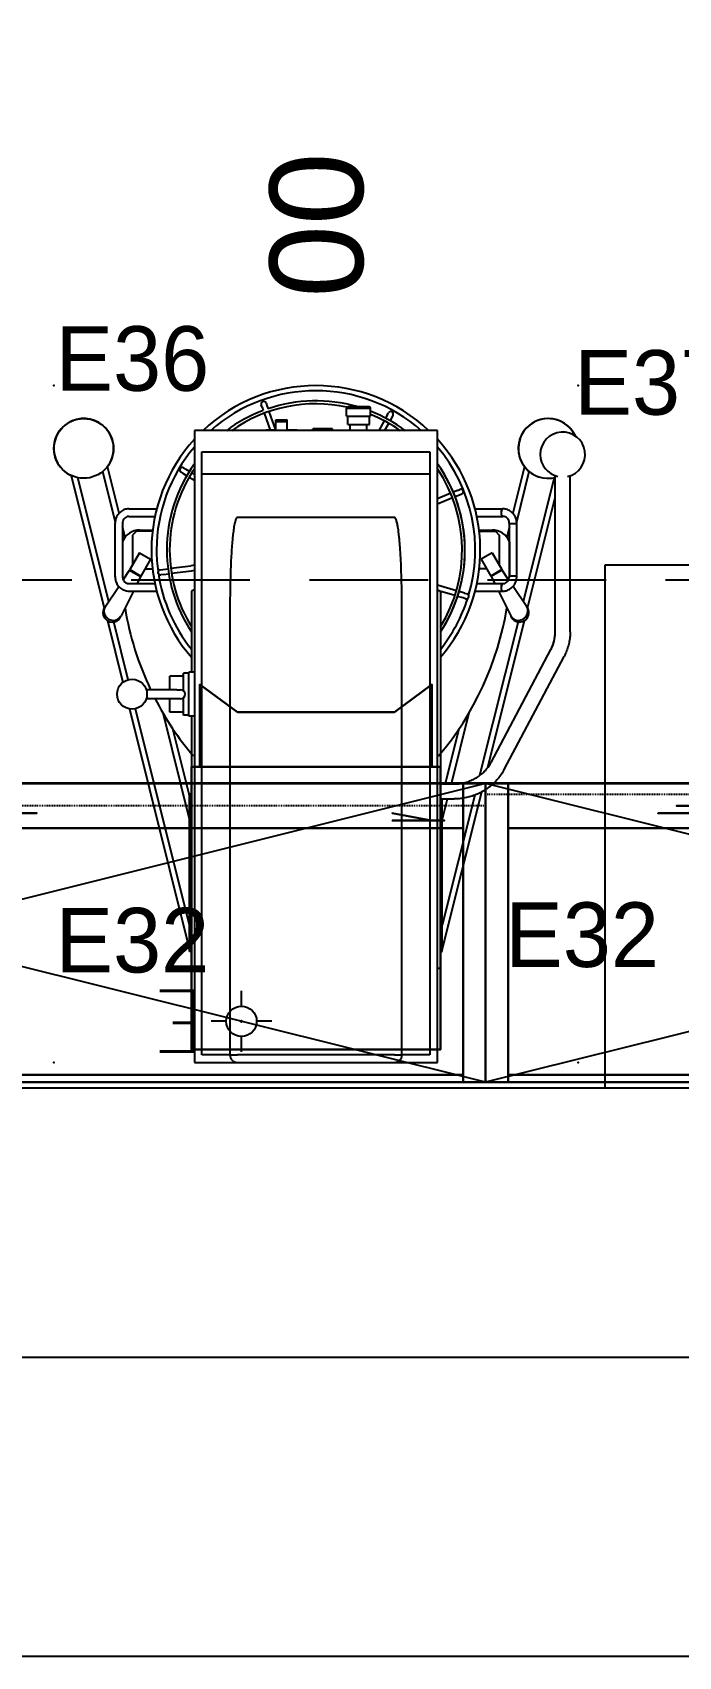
# Model space of a CAD drawing. Header units: millimetres. Extents: x 38967 to 51721, y 49836 to 53207.
# Drawn here: x 49052.8 to 49139.1, y 51690.6 to 51907.9 of the extents above; entities that cross this region are included whole.
import ezdxf
from ezdxf.enums import TextEntityAlignment as Align

# ---------------------------------------------------------------- set-up
doc = ezdxf.new("R2010")
doc.units = ezdxf.units.MM
doc.header["$LTSCALE"] = 5
doc.linetypes.add('HIDDEN2', pattern=[4.7625, 3.175, -1.5875])
doc.linetypes.add('NASCOSTA', pattern=[0.375, 0.25, -0.125])
for name, color, linetype in [('200-EquipBlack-3d', 250, 'Continuous'), ('200-EquipBorder-2d', 9, 'Continuous'), ('200-EquipID-2d', 7, 'Continuous'), ('200-EquipInternal-2d', 252, 'Continuous'), ('200-EquipRemBorder-2d', 21, 'Continuous'), ('200-EquipRemBorder-3d', 7, 'Continuous'), ('200-EquipSteel-3d', 9, 'Continuous'), ('200-EquipWhite-3d', 7, 'Continuous'), ('250-Connections-2d', 6, 'Continuous'), ('250-ele-2d', 20, 'Continuous'), ('elev3', 8, 'Continuous'), ('trace_down', 8, 'HIDDEN2')]:
    doc.layers.add(name, color=color, linetype=linetype)
doc.layers.add('200-InsPoint-3D', color=3, linetype='Continuous', plot=False)
doc.styles.add('Arial', font='arial.ttf')
doc.styles.add('ROMANS', font='micross.ttf')
doc.styles.add('SIMPLEX', font='simplex')
doc.styles.add('TAKSİM', font='GOTHIC.TTF', dxfattribs={"height": 20})

# ---------------------------------------------------------------- blocks, each defined once
blk = doc.blocks.new('CHEF_40')
at = {"layer": '200-EquipBorder-2d'}
for p, q in [((512.9, 0), (188, 0)), ((188, 0), (188, -34)), ((512.9, -34), (512.9, 0)), ((188, -34), (188, -788)), ((512.9, -788), (512.9, -34)), ((181.5, -150.5), (128.8, -361.8)), ((184, -148.5), (181.5, -148.5)), ((181.5, -148.5), (181.5, -352.5)), ((184, -352.5), (184, -148.5)), ((517, -359.2), (517, -148.5)), ((517, -148.5), (519.5, -148.5)), ((519.5, -148.5), (519.5, -359.2)), ((599.8, -472.8), (519.5, -150.5)), ((138.1, -357.5), (181.5, -183.6)), ((181.5, -183.6), (181.5, -324.1)), ((519.5, -183.6), (591.6, -473)), ((519.5, -183.6), (519.5, -324.1)), ((181.5, -324.1), (174.4, -352.5)), ((555.3, -468), (519.5, -324.1)), ((184, -352.5), (165.5, -352.5)), ((184, -372.2), (184, -352.5)), ((519.5, -359.2), (517, -359.2)), ((519.5, -357.2), (541.6, -446.1)), ((80.3, -589.1), (131.6, -383.7)), ((169.4, -372.5), (145.6, -468)), ((159.3, -446.1), (177.6, -372.5)), ((184, -372.5), (165.5, -372.5)), ((184, -372.5), (184, -372.2)), ((98.7, -392), (18.8, -542.9)), ((116.4, -401.3), (36.5, -552.3)), ((120.6, -394.7), (71.6, -590.9)), ((186.6, -409.9), (188, -409.9)), ((186.6, -409.9), (188, -409.9)), ((512.9, -409.9), (514.3, -409.9)), ((512.9, -409.9), (514.3, -409.9)), ((512.9, -463.1), (520.5, -463.1)), ((520.5, -463.1), (520.5, -492.5)), ((520.5, -464.3), (527.5, -464.3)), ((527.5, -464.3), (527.5, -487.9)), ((527.5, -468.5), (545.8, -468.5)), ((545.8, -468.5), (545.8, -486.5)), ((520.5, -492.5), (520.5, -521.9)), ((527.5, -497.1), (527.5, -520.8)), ((531.3, -486.5), (536.5, -486.5)), ((536.5, -498.5), (531.3, -498.5)), ((536.5, -486.5), (577.2, -486.5)), ((536.5, -498.5), (577.2, -498.5)), ((545.8, -498.5), (545.8, -516.5)), ((520.5, -520.8), (527.5, -520.8)), ((527.5, -516.5), (545.8, -516.5)), ((601.3, -511.9), (620.6, -589.1)), ((629.3, -590.9), (608.6, -508.2)), ((512.9, -521.9), (520.5, -521.9)), ((10.6, -575.9), (10.6, -784.9)), ((30.6, -575.9), (30.6, -784.9)), ((30.6, -575.9), (30.6, -784.9)), ((67.5, -607.6), (30.6, -755.7)), ((68.5, -609.3), (67.1, -606.9)), ((89.8, -596.9), (88.5, -594.6)), ((106.4, -630.4), (89.9, -597.2)), ((594.5, -630.4), (611, -597.2)), ((612.5, -594.6), (611.1, -596.9)), ((633.8, -606.9), (632.4, -609.3)), ((677.6, -785), (633.4, -607.6)), ((32.2, -782.1), (73.5, -616.7)), ((68.6, -609.5), (86.9, -636.7)), ((632.3, -609.5), (614.1, -636.7)), ((627.5, -616.7), (668.7, -782.1)), ((81.9, -650.4), (91.9, -650.4)), ((81.9, -650.4), (81.9, -720.4)), ((91.9, -696.4), (91.9, -650.2)), ((91.9, -650.4), (91.9, -720.4)), ((92.9, -645.7), (101.3, -658.3)), ((137.7, -630.4), (100.5, -630.4)), ((135.3, -640.4), (100.5, -640.4)), ((101.3, -658.3), (116, -649.8)), ((101.8, -659.1), (116.5, -650.5)), ((106.2, -630), (137.8, -630)), ((116, -649.8), (111.4, -640.4)), ((116.5, -650.5), (116, -649.8)), ((129.5, -673), (116.5, -650.5)), ((563.2, -630), (594.7, -630)), ((600.4, -630.4), (563.3, -630.4)), ((600.4, -630.4), (563.3, -630.4)), ((600.5, -640.4), (565.6, -640.4)), ((600.5, -640.4), (565.6, -640.4)), ((571.4, -673), (584.5, -650.5)), ((584.5, -650.5), (584.9, -649.8)), ((599.2, -659.1), (584.5, -650.5)), ((584.9, -649.8), (589.5, -640.4)), ((599.6, -658.3), (584.9, -649.8)), ((608, -645.7), (599.6, -658.3)), ((609.1, -720.4), (609.1, -650.4)), ((619.1, -720.4), (619.1, -650.4)), ((101.8, -659.1), (101.3, -658.3)), ((114.8, -681.6), (101.8, -659.1)), ((105.5, -705.4), (105.5, -665.5)), ((114.8, -681.6), (129.5, -673)), ((122.2, -660.4), (132.1, -660.4)), ((578.7, -660.4), (568.8, -660.4)), ((586.1, -681.6), (571.4, -673)), ((586.1, -681.6), (599.2, -659.1)), ((595.5, -705.4), (595.5, -665.5)), ((599.2, -659.1), (599.6, -658.3)), ((91.9, -683.5), (91.9, -683.5)), ((91.9, -716.5), (95.4, -702.4)), ((110.5, -710.4), (105.5, -705.4)), ((132.1, -710.4), (110.5, -710.4)), ((132.3, -712), (115, -712)), ((585.9, -712), (568.6, -712)), ((568.8, -710.4), (590.5, -710.4)), ((590.5, -710.4), (595.5, -705.4)), ((605.5, -702.4), (609.1, -716.5)), ((82, -723), (65.2, -790.3)), ((71.8, -797.1), (87.4, -734.6)), ((81.9, -720.4), (91.9, -720.4)), ((135.3, -730.4), (100.5, -730.4)), ((600.4, -730.4), (565.6, -730.4)), ((613.6, -734.6), (629.1, -797.1)), ((635.7, -790.3), (618.9, -723)), ((137.7, -740.4), (100.5, -740.4)), ((600.5, -740.4), (563.3, -740.4)), ((188, -788), (188, -828.3)), ((512.9, -828.3), (512.9, -788)), ((188, -828.3), (188, -830.4)), ((188, -830.4), (188, -845)), ((188, -845), (512.9, -845)), ((512.9, -830.4), (512.9, -828.3)), ((512.9, -845), (512.9, -830.4))]:
    blk.add_line(p, q, dxfattribs=at)
for points in [[(188, -631.5), (187, -631.5, -0.414218), (184, -628.5), (184, -128.6, -0.414214), (187, -125.6), (188, -125.6)], [(516.9, -463.1), (516.9, -128.6, 0.414214), (513.9, -125.6), (512.9, -125.6)], [(512.9, -631.5), (513.9, -631.5, 0.414218), (516.9, -628.5), (516.9, -521.9)]]:
    blk.add_lwpolyline(points, format="xyb", dxfattribs=at)
for centre, radius in [((596.3, -492.5), 20), ((660.9, -821.2), 39.9), ((660.9, -821.2), 39.9), ((660.9, -821.2), 39.9)]:
    blk.add_circle(centre, radius, dxfattribs=at)
for centre, radius, start, end in [((499.8, -674.4), 410, 139.8252, 170.6662), ((499.8, -674.4), 410, 139.8252, 170.6662), ((201.1, -674.4), 410, 27.277, 40.1748), ((201.1, -674.4), 410, 27.277, 40.1748), ((531.3, -492.5), 6, 90, 270), ((201.1, -674.4), 410, 9.3343, 25.4057), ((201.1, -674.4), 410, 9.3343, 25.4057), ((350.5, -685.4), 219.8, 139.2345, 222.3375), ((350.5, -685.4), 219.8, 0, 40.7646), ((350.5, -685.4), 219.8, 317.6633, 0), ((115, -687), 25, 201.9902, 270), ((585.9, -687), 25, 270, 338.0028), ((40, -821.2), 39.9, 205.015, 90), ((40, -821.2), 39.9, 270, 103.6971), ((40, -821.2), 39.9, 90, 103.6976), ((40, -821.2), 39.9, 270, 103.6971), ((20.6, -813.1), 30, 102.5603, 0), ((40, -821.2), 40, 204.7268, 37.318), ((40, -821.2), 40, 204.727, 37.3179), ((20.6, -813.1), 30, 0, 77.4397), ((660.9, -821.2), 40, 142.682, 65.318), ((660.9, -821.2), 40, 142.6821, 65.3179), ((40, -821.2), 39.9, 205.012, 270), ((40, -821.2), 39.9, 205.012, 270), ((350.5, -685.4), 219.8, 226.5563, 313.4437)]:
    blk.add_arc(centre, radius, start, end, dxfattribs=at)
for centre, major_axis, ratio, start_param, end_param in [((84.1, -575.7), (-53.6, 0), 0.965926, 5.806546, 6.283185), ((77.8, -600.8), (-10.7, -6.2), 0.939696, 3.141593, 6.283185), ((79.2, -603.1), (-10.7, -6.2), 0.939696, 3.11981, 6.304121), ((621.8, -603.1), (10.7, -6.2), 0.939696, 6.26225, 9.446561), ((623.1, -600.8), (10.7, -6.2), 0.939696, 0, 3.141593), ((100.5, -635.4), (0, -5), 0.422618, 6.273565, 7.853982), ((100.5, -635.4), (0, -5), 0.422618, 3.141488, 3.141593), ((100.5, -635.4), (0, -5), 0.422618, 3.141488, 3.141593), ((100.5, -635.4), (0, -5), 0.422618, 1.570796, 1.586228), ((600.5, -635.4), (0, -5), 0.422618, 3.141593, 3.141697), ((600.5, -635.4), (0, -5), 0.422618, 3.141593, 3.141697), ((100.5, -735.4), (0, -5), 0.422618, 6.272691, 7.853982), ((100.5, -735.4), (0, -5), 0.422618, 1.570796, 1.58614), ((100.5, -735.4), (0, 5), 0.422618, 3.141593, 3.141697), ((600.5, -735.4), (0, 5), 0.422618, 3.141488, 3.141593)]:
    blk.add_ellipse(centre, major_axis=major_axis, ratio=ratio, start_param=start_param, end_param=end_param, dxfattribs=at)
for points, knots in [([(98.7, -392), (99.9, -389.7), (101.2, -387.6), (104, -383.4), (105.6, -381.3), (108.8, -377.4), (110.5, -375.6), (114.2, -372), (116.1, -370.4), (120.1, -367.2), (122.2, -365.7), (126.6, -363), (128.8, -361.7), (133.4, -359.4), (135.8, -358.4), (140.6, -356.6), (143, -355.8), (148, -354.4), (150.6, -353.9), (155.7, -353.1), (158.3, -352.8), (162.4, -352.5), (163.9, -352.5), (165.5, -352.5)], [0, 0, 0, 0, 7.734952, 7.734952, 15.465187, 15.465187, 23.20013, 23.20013, 30.939886, 30.939886, 38.684351, 38.684351, 46.433227, 46.433227, 54.186055, 54.186055, 61.942258, 61.942258, 69.70117, 69.70117, 77.462072, 77.462072, 82.093583, 82.093583, 82.093583, 82.093583]), ([(165.5, -372.5), (163.2, -372.5), (161, -372.6), (156.7, -373.1), (154.5, -373.5), (150.2, -374.5), (148.1, -375.1), (144, -376.6), (141.9, -377.5), (138, -379.5), (136.1, -380.5), (132.5, -382.9), (130.7, -384.2), (127.4, -387), (125.9, -388.5), (122.9, -391.7), (121.5, -393.4), (119, -396.8), (117.9, -398.6), (116.7, -400.8), (116.5, -401.1), (116.4, -401.3)], [0, 0, 0, 0, 6.62335, 6.62335, 13.238795, 13.238795, 19.855741, 19.855741, 26.475659, 26.475659, 33.100017, 33.100017, 39.730218, 39.730218, 46.367535, 46.367535, 53.013, 53.013, 59.66728, 59.66728, 60.658482, 60.658482, 60.658482, 60.658482]), ([(10.6, -575.9), (10.5, -573.5), (10.7, -571), (11.2, -566), (11.6, -563.6), (12.6, -558.7), (13.3, -556.3), (14.8, -551.6), (15.8, -549.2), (17.4, -545.6), (18.1, -544.2), (18.8, -542.9)], [0.001114, 0.001114, 0.001114, 0.001114, 7.648196, 7.648196, 15.289541, 15.289541, 22.93207, 22.93207, 30.576901, 30.576901, 35.254696, 35.254696, 35.254696, 35.254696]), ([(36.5, -552.3), (35.5, -554.1), (34.6, -556), (33.1, -560), (32.5, -562), (31.5, -566.1), (31.1, -568.1), (30.7, -572), (30.6, -573.9), (30.6, -575.8), (30.6, -575.8), (30.6, -575.9)], [0, 0, 0, 0, 6.589324, 6.589324, 13.174605, 13.174605, 19.767217, 19.767217, 25.565916, 25.565916, 25.76248, 25.76248, 25.76248, 25.76248]), ([(36.5, -552), (36.5, -552.1), (36.5, -552.1), (36.5, -552.2), (36.5, -552.2), (36.5, -552.2), (36.5, -552.3)], [62.159825, 62.159825, 62.159825, 62.159825, 63.019241, 63.019241, 63.019241, 63.384117, 63.384117, 63.384117, 63.384117]), ([(100.5, -630.4), (98.5, -630.4), (96.6, -630.7), (92.9, -632), (91.1, -633), (88, -635.4), (86.6, -636.9), (84.3, -640.3), (83.4, -642.1), (82.2, -646), (81.9, -648.1), (81.9, -650.2), (81.9, -650.3), (81.9, -650.4)], [0, 0, 0, 0, 0.305557, 0.305557, 0.614427, 0.614427, 0.928586, 0.928586, 1.242746, 1.242746, 1.556905, 1.556905, 1.570796, 1.570796, 1.570796, 1.570796]), ([(100.5, -640.4), (99.6, -640.4), (98.8, -640.5), (97.1, -641.1), (96.3, -641.6), (94.9, -642.8), (94.2, -643.5), (93.1, -645.2), (92.7, -646.1), (92.1, -648.1), (91.9, -649.1), (91.9, -650.2), (91.9, -650.3), (91.9, -650.4)], [0, 0, 0, 0, 0.314159, 0.314159, 0.628319, 0.628319, 0.942478, 0.942478, 1.2475, 1.2475, 1.543707, 1.543707, 1.570796, 1.570796, 1.570796, 1.570796]), ([(100.5, -630.4), (100.6, -630.4), (100.7, -630.4), (101, -630.6), (101.1, -630.7), (101.4, -630.9), (101.5, -631.1), (101.7, -631.4), (101.9, -631.6), (102, -632.1), (102.1, -632.3), (102.3, -632.9), (102.4, -633.2), (102.5, -633.8), (102.5, -634.1), (102.6, -634.8), (102.6, -635.1), (102.6, -635.7), (102.6, -636), (102.5, -636.7), (102.5, -637), (102.4, -637.6), (102.3, -637.9), (102.1, -638.5), (102, -638.7), (101.9, -639.2), (101.7, -639.4), (101.5, -639.7), (101.4, -639.9), (101.1, -640.1), (101, -640.2), (100.7, -640.4), (100.6, -640.4), (100.5, -640.4)], [0.000521, 0.000521, 0.000521, 0.000521, 0.925602, 0.925602, 1.851203, 1.851203, 2.776805, 2.776805, 3.702406, 3.702406, 4.628008, 4.628008, 5.55361, 5.55361, 6.479211, 6.479211, 7.404813, 7.404813, 8.330415, 8.330415, 9.256016, 9.256016, 10.181618, 10.181618, 11.107219, 11.107219, 12.032821, 12.032821, 12.958423, 12.958423, 13.884024, 13.884024, 14.809626, 14.809626, 14.809626, 14.809626]), ([(619.1, -650.4), (619.1, -648.4), (618.8, -646.3), (617.6, -642.4), (616.8, -640.5), (614.5, -637.1), (613.2, -635.6), (610, -633.1), (608.2, -632.1), (604.5, -630.8), (602.5, -630.4), (600.5, -630.4), (600.5, -630.4), (600.5, -630.4)], [4.712389, 4.712389, 4.712389, 4.712389, 5.026548, 5.026548, 5.340708, 5.340708, 5.654867, 5.654867, 5.969026, 5.969026, 6.278074, 6.278074, 6.283185, 6.283185, 6.283185, 6.283185]), ([(609.1, -650.4), (609.1, -649.4), (608.9, -648.4), (608.4, -646.4), (608, -645.5), (607, -643.8), (606.4, -643.1), (605, -641.8), (604.2, -641.3), (602.6, -640.7), (601.7, -640.5), (600.7, -640.4), (600.6, -640.4), (600.5, -640.4)], [4.712389, 4.712389, 4.712389, 4.712389, 5.005967, 5.005967, 5.301691, 5.301691, 5.605126, 5.605126, 5.919285, 5.919285, 6.233445, 6.233445, 6.283185, 6.283185, 6.283185, 6.283185]), ([(81.9, -720.4), (81.9, -722.4), (82.2, -724.5), (83.3, -728.4), (84.2, -730.3), (86.4, -733.7), (87.8, -735.2), (90.9, -737.7), (92.7, -738.7), (96.4, -740), (98.4, -740.4), (100.4, -740.4), (100.4, -740.4), (100.5, -740.4)], [1.570796, 1.570796, 1.570796, 1.570796, 1.884956, 1.884956, 2.199115, 2.199115, 2.513274, 2.513274, 2.827433, 2.827433, 3.136481, 3.136481, 3.141593, 3.141593, 3.141593, 3.141593]), ([(91.9, -720.4), (91.9, -721.4), (92, -722.4), (92.5, -724.4), (92.9, -725.3), (93.9, -727), (94.6, -727.7), (96, -729), (96.7, -729.5), (98.4, -730.1), (99.2, -730.3), (100.2, -730.4), (100.3, -730.4), (100.5, -730.4)], [1.570796, 1.570796, 1.570796, 1.570796, 1.864375, 1.864375, 2.160099, 2.160099, 2.463533, 2.463533, 2.777693, 2.777693, 3.091852, 3.091852, 3.141593, 3.141593, 3.141593, 3.141593]), ([(100.5, -730.4), (100.6, -730.4), (100.7, -730.4), (101, -730.6), (101.1, -730.7), (101.4, -730.9), (101.5, -731.1), (101.7, -731.4), (101.9, -731.6), (102, -732.1), (102.1, -732.3), (102.3, -732.9), (102.4, -733.2), (102.5, -733.8), (102.5, -734.1), (102.6, -734.8), (102.6, -735.1), (102.6, -735.7), (102.6, -736), (102.5, -736.7), (102.5, -737), (102.4, -737.6), (102.3, -737.9), (102.1, -738.5), (102, -738.7), (101.9, -739.2), (101.7, -739.4), (101.5, -739.7), (101.4, -739.9), (101.1, -740.1), (101, -740.2), (100.7, -740.4), (100.6, -740.4), (100.5, -740.4)], [14.809626, 14.809626, 14.809626, 14.809626, 15.735228, 15.735228, 16.660829, 16.660829, 17.586431, 17.586431, 18.512032, 18.512032, 19.437634, 19.437634, 20.363236, 20.363236, 21.288837, 21.288837, 22.214439, 22.214439, 23.14004, 23.14004, 24.065642, 24.065642, 24.991244, 24.991244, 25.916845, 25.916845, 26.842447, 26.842447, 27.768049, 27.768049, 28.69365, 28.69365, 29.618731, 29.618731, 29.618731, 29.618731]), ([(600.5, -730.4), (601.3, -730.4), (602.2, -730.3), (603.8, -729.7), (604.6, -729.2), (606.1, -728), (606.7, -727.3), (607.8, -725.6), (608.3, -724.7), (608.9, -722.7), (609, -721.7), (609.1, -720.6), (609.1, -720.5), (609.1, -720.4)], [3.141593, 3.141593, 3.141593, 3.141593, 3.455752, 3.455752, 3.769911, 3.769911, 4.08407, 4.08407, 4.389093, 4.389093, 4.685299, 4.685299, 4.712389, 4.712389, 4.712389, 4.712389]), ([(600.5, -740.4), (602.4, -740.4), (604.4, -740.1), (608.1, -738.8), (609.8, -737.8), (613, -735.4), (614.3, -733.9), (616.6, -730.5), (617.5, -728.7), (618.7, -724.8), (619, -722.7), (619.1, -720.6), (619.1, -720.5), (619.1, -720.4)], [3.141593, 3.141593, 3.141593, 3.141593, 3.447149, 3.447149, 3.75602, 3.75602, 4.070179, 4.070179, 4.384338, 4.384338, 4.698498, 4.698498, 4.712389, 4.712389, 4.712389, 4.712389])]:
    blk.add_open_spline(points, degree=3, knots=knots, dxfattribs=at)
blk.add_open_spline([(600.5, -640.4), (600.5, -640.4), (600.5, -640.4), (600.5, -640.4)], degree=3, dxfattribs=at)
at = {"layer": '200-EquipInternal-2d'}
for p, q in [((198, -10), (235.5, -10)), ((198, -34), (198, -10)), ((235.5, -10), (235.5, -601.5)), ((245.5, -10), (235.5, -10)), ((245.5, -10), (455.5, -10)), ((465.5, -10), (455.5, -10)), ((465.5, -601.5), (465.5, -10)), ((465.5, -10), (502.9, -10)), ((502.9, -10), (502.9, -34)), ((198, -787.1), (198, -34)), ((502.9, -34), (502.9, -787.1)), ((151.8, -627.7), (148.5, -626.7)), ((151.8, -627.7), (159.1, -629.9)), ((153.7, -621.2), (161.1, -623.4)), ((164.7, -624.4), (188, -631.3)), ((162.7, -630.9), (188, -638.4)), ((516.8, -657.7), (512.9, -658.2)), ((512.9, -665), (517.7, -664.4)), ((543.4, -654.2), (516.8, -657.7)), ((544.4, -660.9), (517.7, -664.4)), ((554.5, -652.7), (547.2, -653.7)), ((555.3, -659.5), (548.2, -660.4)), ((554.5, -652.7), (557.8, -652.3)), ((558.7, -659), (555.3, -659.5)), ((245.5, -729), (455.5, -729)), ((155.5, -760.1), (158.7, -758.8)), ((158.7, -758.8), (164.3, -756.5)), ((167.8, -755), (188, -746.6)), ((170.3, -761.3), (188, -754)), ((161.3, -765.1), (158.1, -766.4)), ((161.3, -765.1), (166.8, -762.8)), ((519.9, -782.9), (512.9, -778.6)), ((502.9, -787.1), (198, -787.1)), ((198, -816.9), (198, -787.1)), ((502.9, -787.1), (502.9, -816.9)), ((516.4, -788.7), (512.9, -786.6)), ((524.5, -793.6), (519.7, -790.7)), ((528.1, -787.8), (523.2, -784.8)), ((527.4, -795.4), (524.5, -793.6)), ((528.1, -787.8), (530.9, -789.6)), ((502.9, -816.9), (198, -816.9)), ((253.2, -855), (258.6, -845)), ((259.2, -858.3), (266.4, -845)), ((282.5, -845), (282.5, -853.2)), ((304.5, -845), (304.5, -853.2)), ((328.5, -845), (328.5, -847.5)), ((354.5, -845), (354.5, -847.5)), ((375.5, -845.5), (389, -845.5)), ((389, -845), (389, -845.5)), ((404, -845.5), (389, -845.5)), ((389, -845.5), (389, -857.3)), ((404, -845), (404, -845.5)), ((404, -845.5), (404, -857.3)), ((404, -845.5), (417.5, -845.5)), ((413.3, -870.5), (404.4, -845.5)), ((419.7, -868.2), (411.6, -845.5)), ((247.5, -865.6), (249.1, -862.6)), ((249.1, -862.6), (251.3, -858.5)), ((255.1, -865.8), (253.4, -868.8)), ((255.1, -865.8), (257.3, -861.8)), ((309.5, -864.2), (277.5, -864.2)), ((277.5, -864.2), (277.5, -875.2)), ((308, -853.2), (279, -853.2)), ((279, -853.2), (279, -864.2)), ((308, -853.2), (308, -864.2)), ((309.5, -864.2), (309.5, -875.2)), ((328.5, -847.5), (354.5, -847.5)), ((389, -857.3), (389, -859.5)), ((404, -857.3), (389, -857.3)), ((404, -859.5), (389, -859.5)), ((389, -859.5), (389, -859.5)), ((404, -859.5), (389, -859.5)), ((404, -857.3), (404, -859.5)), ((404, -859.5), (404, -859.5)), ((309.5, -875.2), (277.5, -875.2)), ((307.5, -877.2), (279.5, -877.2)), ((416.1, -878.5), (414.5, -874.1)), ((417.2, -881.7), (416.1, -878.5)), ((422.5, -876.2), (420.9, -871.8)), ((422.5, -876.2), (423.6, -879.4))]:
    blk.add_line(p, q, dxfattribs=at)
blk.add_lwpolyline([(150.5, -620.2), (153.7, -621.2)], dxfattribs=at)
for centre, radius, start, end in [((245.5, -10), 10, 90, 180), ((455.5, -10), 10, 0, 90), ((350.5, -685.4), 213, 141.4044, 162.3161), ((350.5, -685.4), 213, 8.5445, 38.5947), ((350.5, -685.4), 199.3, 146.6464, 215.3906), ((350.5, -685.4), 199.3, 146.6476, 180), ((350.5, -685.4), 195.5, 148.3784, 213.7913), ((350.5, -685.4), 199.3, 0, 33.3524), ((350.5, -685.4), 195.5, 0, 31.6203), ((350.5, -685.4), 213, 163.4303, 220.2893), ((149.5, -623.5), 3.4, 73.5, 253.5), ((558.3, -655.6), 3.4, 277.5, 97.5), ((350.5, -685.4), 213, 0, 7.7548), ((350.5, -685.4), 199.3, 180, 215.3894), ((350.5, -685.4), 213, 319.7116, 0), ((350.5, -685.4), 195.5, 326.2099, 0), ((350.5, -685.4), 199.3, 324.6106, 0), ((156.8, -763.2), 3.4, 112.5, 292.5), ((156.8, -763.2), 3.4, 112.5, 201.6751), ((529.2, -792.5), 3.4, 238.5, 58.5), ((529.2, -792.5), 3.4, 238.5, 327.6751), ((350.5, -685.4), 213, 228.5237, 311.4763), ((350.5, -685.4), 199.5, 233.1234, 248.5358), ((350.5, -685.4), 195.5, 234.7158, 248.0748), ((350.5, -685.4), 195.5, 257.7519, 305.2842), ((375.5, -844.5), 1, 209.0766, 270), ((417.5, -844.5), 1, 270, 330.9234), ((350.5, -685.4), 199.5, 290.7072, 306.8766), ((250.4, -867.2), 3.4, 151.5, 331.5), ((250.4, -867.2), 3.4, 151.5, 240.6751), ((279.5, -875.2), 2, 180, 269.9999), ((350.5, -685.4), 199.5, 253.9831, 288.7542), ((307.5, -875.2), 2, 270.0001, 0), ((420.4, -880.6), 3.4, 199.5, 19.5), ((420.4, -880.6), 3.4, 199.5, 288.6751)]:
    blk.add_arc(centre, radius, start, end, dxfattribs=at)
for points, knots in [([(235.5, -601.5), (235.5, -610.6), (235.5, -620.2), (235.8, -639.7), (236.1, -649.7), (236.6, -664.7), (236.8, -669.6), (237.4, -679.5), (237.7, -684.4), (238.2, -691.7), (238.4, -694.1), (238.8, -698.9), (239, -701.3), (239.5, -706), (239.8, -708.3), (240.2, -711.8), (240.4, -712.9), (240.7, -715.2), (240.9, -716.3), (241.3, -718.2), (241.4, -719.1), (241.8, -720.9), (242, -721.8), (242.4, -723.6), (242.7, -724.5), (243.1, -725.8), (243.3, -726.2), (243.5, -726.8), (243.6, -727), (243.8, -727.4), (243.9, -727.5), (244.2, -728.1), (244.5, -728.5), (244.9, -728.9), (245, -728.9), (245.2, -729), (245.2, -729), (245.4, -729), (245.4, -729), (245.5, -729)], [157.41814, 157.41814, 157.41814, 157.41814, 184.788801, 184.788801, 212.159462, 212.159462, 225.844793, 225.844793, 239.530123, 239.530123, 246.372789, 246.372789, 253.215454, 253.215454, 260.058119, 260.058119, 263.479452, 263.479452, 266.900785, 266.900785, 269.455271, 269.455271, 272.009757, 272.009757, 274.564243, 274.564243, 275.841486, 275.841486, 276.480107, 276.480107, 277.118729, 277.118729, 278.425399, 278.425399, 278.745403, 278.745403, 278.905406, 278.905406, 279.065408, 279.065408, 279.065408, 279.065408]), ([(455.5, -729), (455.5, -729), (455.6, -729), (455.8, -729), (455.9, -728.9), (456.1, -728.8), (456.2, -728.7), (456.5, -728.4), (456.7, -728.2), (457, -727.7), (457.1, -727.5), (457.5, -726.7), (457.7, -726.2), (458, -725.1), (458.2, -724.5), (458.6, -723.3), (458.7, -722.7), (459.2, -720.8), (459.4, -719.5), (459.9, -716.9), (460.1, -715.6), (460.5, -712.9), (460.7, -711.5), (461.2, -707.4), (461.6, -704.7), (462.1, -699.4), (462.3, -696.7), (462.8, -690.6), (463.1, -686.9), (463.6, -679.4), (463.8, -675.5), (464.4, -663.9), (464.6, -655.9), (465.1, -640), (465.2, -632), (465.4, -616.4), (465.5, -608.8), (465.5, -601.5)], [0, 0, 0, 0, 0.252071, 0.252071, 0.504142, 0.504142, 1.008283, 1.008283, 1.767753, 1.767753, 2.527222, 2.527222, 4.046161, 4.046161, 5.933603, 5.933603, 7.821044, 7.821044, 11.595928, 11.595928, 15.370811, 15.370811, 19.145694, 19.145694, 26.695461, 26.695461, 34.245227, 34.245227, 45.153458, 45.153458, 56.06169, 56.06169, 77.878152, 77.878152, 99.694614, 99.694614, 121.511076, 121.511076, 121.511076, 121.511076])]:
    blk.add_open_spline(points, degree=3, knots=knots, dxfattribs=at)
at = {"layer": '200-EquipSteel-3d'}
for points in [[(195.5, -505.5, 701), (195.5, -395.5, 701), (195.5, -395.5, 993.5), (195.5, -505.5, 993.5)], [(195.5, -395.5, 701), (505.5, -395.5, 701), (505.5, -395.5, 993.5), (195.5, -395.5, 993.5)], [(505.5, -395.5, 701), (505.5, -505.5, 701), (505.5, -505.5, 993.5), (505.5, -395.5, 993.5)], [(245.5, -468.3, 701), (195.5, -505.5, 701), (195.5, -505.5, 993.5), (245.5, -468.3, 993.5)], [(455.5, -468.3, 701), (245.5, -468.3, 701), (245.5, -468.3, 993.5), (455.5, -468.3, 993.5)], [(505.5, -505.5, 701), (455.5, -468.3, 701), (455.5, -468.3, 993.5), (505.5, -505.5, 993.5)]]:
    blk.add_3dface(points, dxfattribs=at)
for points, invisible_edges in [([(195.5, -395.5, 701), (195.5, -505.5, 701), (245.5, -468.3, 701)], 8), ([(195.5, -395.5, 701), (505.5, -395.5, 701), (455.5, -468.3, 701), (245.5, -468.3, 701)], 10), ([(195.5, -395.5, 993.5), (195.5, -505.5, 993.5), (245.5, -468.3, 993.5)], 8), ([(195.5, -395.5, 993.5), (505.5, -395.5, 993.5), (455.5, -468.3, 993.5), (245.5, -468.3, 993.5)], 10), ([(505.5, -395.5, 701), (505.5, -505.5, 701), (455.5, -468.3, 701)], 8), ([(505.5, -395.5, 993.5), (505.5, -505.5, 993.5), (455.5, -468.3, 993.5)], 8)]:
    blk.add_3dface(points, dxfattribs=dict(at, invisible_edges=invisible_edges))
at = {"layer": '200-InsPoint-3D'}
for p in [(0, 0), (700.9, 0), (0, -905.2), (700.9, -905.2)]:
    blk.add_point(p, dxfattribs=at)
at = {"layer": '200-EquipWhite-3d'}
mesh = blk.add_polyface(dxfattribs=at)
corners = [(184, -395.5, 155), (517, -395.5, 155), (517, -17.5, 155), (184, -17.5, 155), (184, -395.5, 1210), (517, -395.5, 1210), (517, -17.5, 1210), (184, -17.5, 1210)]
mesh.append_faces([[corners[k] for k in face] for face in [(0, 3, 2, 1), (4, 5, 6, 7), (0, 1, 5, 4), (3, 7, 6, 2), (0, 4, 7, 3), (1, 2, 6, 5)]])
blk = doc.blocks.new('attrib')
at = {"layer": '200-EquipID-2d', "style": 'Arial'}
blk.add_attdef('POS', text='', height=2.5, dxfattribs=at).set_placement((0, 0, -1), align=Align.MIDDLE)
at = {"layer": '200-EquipID-2d', "style": 'ROMANS', "flags": 1}
for tag, p in [('ZONA', (0, -4.905, -2)), ('EQUIPMENTDATA', (0, -7.89, -2)), ('LONGDESCR', (0, -11.302, -2)), ('EQUIPMENTCONN', (0, -14.714, -2)), ('ACCESSORYDATA', (0, -18.552, -2)), ('ACCESSORYCONN', (0, -21.857, -2))]:
    blk.add_attdef(tag, text='', height=2.5, dxfattribs=at).set_placement(p, align=Align.CENTER)
blk = doc.blocks.new('ECON')
at = {"layer": '250-ele-2d'}
for p, q in [((0, 40.6), (0, 20.3)), ((-40.6, 0), (-20.3, 0)), ((20.3, 0), (40.6, 0)), ((0, -20.3), (0, -40.6))]:
    blk.add_line(p, q, dxfattribs=at)
for radius in [20.3, 1]:
    blk.add_circle((0, 0), radius, dxfattribs=at)
blk.add_point((0, 0), dxfattribs=at)
at = {"layer": '250-ele-2d', "style": 'SIMPLEX', "flags": 8}
blk.add_attdef('E', (50, -40.6), '', height=81, dxfattribs=at)
blk = doc.blocks.new('ICE')
at = {"layer": '200-EquipInternal-2d'}
for p, q in [((-15.2, 8.8), (-19.8, 22.5)), ((0, 17.5), (-9.6, 28.4)), ((0, -30), (0, 30)), ((0, 17.5), (9.6, 28.4)), ((15.2, 8.8), (19.8, 22.5)), ((-15.2, 8.8), (-29.4, 5.9)), ((-26, -15), (26, 15)), ((-26, 15), (26, -15)), ((15.2, 8.8), (29.4, 5.9)), ((-15.2, -8.8), (-29.4, -5.9)), ((-15.2, -8.8), (-19.8, -22.5)), ((0, -17.5), (-9.6, -28.4)), ((0, -17.5), (9.6, -28.4)), ((15.2, -8.8), (29.4, -5.9)), ((15.2, -8.8), (19.8, -22.5))]:
    blk.add_line(p, q, dxfattribs=at)
blk.add_ellipse((0, 0), major_axis=(-100, 0), ratio=0.45, dxfattribs=at)
blk = doc.blocks.new('connection')
for p, q in [((-1.106, 1.636), (-1.106, -1.636)), ((1.106, 1.636), (1.106, -1.636)), ((-1.106, 0), (1.106, 0))]:
    blk.add_line(p, q)
at = {"extrusion": (-1, 0, 0)}
for p, q in [((0, 1.106, 1.636), (0, 1.106, -1.636)), ((0, 1.106), (0, -1.106)), ((0, -1.106, 1.636), (0, -1.106, -1.636))]:
    blk.add_line(p, q, dxfattribs=at)
at = {"extrusion": (0, -1, 0)}
for p, q in [((-1.106, 0, 1.636), (-1.106, 0, -1.636)), ((-1.106, 0), (1.106, 0)), ((1.106, 0, 1.636), (1.106, 0, -1.636))]:
    blk.add_line(p, q, dxfattribs=at)
blk.add_circle((0, 0), 3)
at = {"extrusion": (-1, 0, 0)}
blk.add_circle((0, 0), 3, dxfattribs=at)
at = {"extrusion": (0, -1, 0)}
blk.add_circle((0, 0), 3, dxfattribs=at)
blk = doc.blocks.new('HB3P')
at = {"layer": '200-EquipBlack-3d'}
blk.add_3dface([(92.6, -692.1, 789.3), (160.1, -692.1, 789.3), (160.1, -678, 803.4), (92.6, -678, 803.4)], dxfattribs=at)
at = {"layer": '200-EquipBorder-2d'}
blk.add_lwpolyline([(0, -700), (1718, -700), (1718, 0), (0, 0)], close=True, dxfattribs=at)
at = {"layer": '200-EquipInternal-2d', "linetype": 'NASCOSTA'}
for p, q in [((264, -700), (264, -1098)), ((1214, -700), (1214, -1098)), ((1698, -700), (1698, -1098))]:
    blk.add_line(p, q, dxfattribs=at)
for centre, start, end in [((283.9, -653.2), 267.4435, 353.9694), ((1194.1, -653.2), 186.0306, 272.5565), ((1678.1, -653.2), 186.0306, 272.5565)]:
    blk.add_arc(centre, 445.2, start, end, dxfattribs=at)
at = {"layer": '200-EquipRemBorder-3d', "extrusion": (1, 0, 0)}
for elevation in [264, 749, 1234]:
    blk.add_lwpolyline([(-700, 780), (-700, 230), (-645, 230), (-645, 835), (-665, 835), (-665, 780)], close=True, dxfattribs=dict(at, elevation=elevation))
at = {"layer": '200-EquipSteel-3d', "extrusion": (0, -1, 0), "elevation": 700.5}
for points in [[(30.9, 547.8), (70.9, 547.8), (70.9, 557.8), (30.9, 557.8)], [(30.9, 572.8), (70.9, 572.8), (70.9, 582.8), (30.9, 582.8)], [(30.9, 597.8), (70.9, 597.8), (70.9, 607.8), (30.9, 607.8)], [(30.9, 622.8), (70.9, 622.8), (70.9, 632.8), (30.9, 632.8)], [(30.9, 647.8), (70.9, 647.8), (70.9, 657.8), (30.9, 657.8)], [(30.9, 672.8), (70.9, 672.8), (70.9, 682.8), (30.9, 682.8)], [(30.9, 697.8), (70.9, 697.8), (70.9, 707.8), (30.9, 707.8)], [(30.9, 722.8), (70.9, 722.8), (70.9, 732.8), (30.9, 732.8)], [(30.9, 747.8), (70.9, 747.8), (70.9, 757.8), (30.9, 757.8)], [(30.9, 247.7), (70.9, 247.7), (70.9, 257.7), (30.9, 257.7)], [(30.9, 322.7), (70.9, 322.7), (70.9, 332.7), (30.9, 332.7)], [(30.9, 272.7), (70.9, 272.7), (70.9, 282.7), (30.9, 282.7)], [(30.9, 297.7), (70.9, 297.7), (70.9, 307.7), (30.9, 307.7)], [(30.9, 347.7), (70.9, 347.7), (70.9, 357.7), (30.9, 357.7)], [(30.9, 372.7), (70.9, 372.7), (70.9, 382.7), (30.9, 382.7)], [(30.9, 447.7), (70.9, 447.7), (70.9, 457.7), (30.9, 457.7)], [(30.9, 422.7), (70.9, 422.7), (70.9, 432.7), (30.9, 432.7)], [(30.9, 397.7), (70.9, 397.7), (70.9, 407.7), (30.9, 407.7)], [(80.9, 547.8), (120.9, 547.8), (120.9, 557.8), (80.9, 557.8)], [(80.9, 572.8), (120.9, 572.8), (120.9, 582.8), (80.9, 582.8)], [(80.9, 597.8), (120.9, 597.8), (120.9, 607.8), (80.9, 607.8)], [(80.9, 622.8), (120.9, 622.8), (120.9, 632.8), (80.9, 632.8)], [(80.9, 647.8), (120.9, 647.8), (120.9, 657.8), (80.9, 657.8)], [(80.9, 672.8), (120.9, 672.8), (120.9, 682.8), (80.9, 682.8)], [(80.9, 697.8), (120.9, 697.8), (120.9, 707.8), (80.9, 707.8)], [(80.9, 722.8), (120.9, 722.8), (120.9, 732.8), (80.9, 732.8)], [(80.9, 747.8), (120.9, 747.8), (120.9, 757.8), (80.9, 757.8)], [(80.9, 247.7), (120.9, 247.7), (120.9, 257.7), (80.9, 257.7)], [(80.9, 322.7), (120.9, 322.7), (120.9, 332.7), (80.9, 332.7)], [(80.9, 272.7), (120.9, 272.7), (120.9, 282.7), (80.9, 282.7)], [(80.9, 297.7), (120.9, 297.7), (120.9, 307.7), (80.9, 307.7)], [(80.9, 347.7), (120.9, 347.7), (120.9, 357.7), (80.9, 357.7)], [(80.9, 372.7), (120.9, 372.7), (120.9, 382.7), (80.9, 382.7)], [(80.9, 447.7), (120.9, 447.7), (120.9, 457.7), (80.9, 457.7)], [(80.9, 422.7), (120.9, 422.7), (120.9, 432.7), (80.9, 432.7)], [(80.9, 397.7), (120.9, 397.7), (120.9, 407.7), (80.9, 407.7)], [(130.9, 547.8), (170.9, 547.8), (170.9, 557.8), (130.9, 557.8)], [(130.9, 572.8), (170.9, 572.8), (170.9, 582.8), (130.9, 582.8)], [(130.9, 597.8), (170.9, 597.8), (170.9, 607.8), (130.9, 607.8)], [(130.9, 622.8), (170.9, 622.8), (170.9, 632.8), (130.9, 632.8)], [(130.9, 647.8), (170.9, 647.8), (170.9, 657.8), (130.9, 657.8)], [(130.9, 672.8), (170.9, 672.8), (170.9, 682.8), (130.9, 682.8)], [(130.9, 697.8), (170.9, 697.8), (170.9, 707.8), (130.9, 707.8)], [(130.9, 722.8), (170.9, 722.8), (170.9, 732.8), (130.9, 732.8)], [(130.9, 747.8), (170.9, 747.8), (170.9, 757.8), (130.9, 757.8)], [(130.9, 247.7), (170.9, 247.7), (170.9, 257.7), (130.9, 257.7)], [(130.9, 272.7), (170.9, 272.7), (170.9, 282.7), (130.9, 282.7)], [(130.9, 297.7), (170.9, 297.7), (170.9, 307.7), (130.9, 307.7)], [(130.9, 322.7), (170.9, 322.7), (170.9, 332.7), (130.9, 332.7)], [(130.9, 347.7), (170.9, 347.7), (170.9, 357.7), (130.9, 357.7)], [(130.9, 372.7), (170.9, 372.7), (170.9, 382.7), (130.9, 382.7)], [(130.9, 447.7), (170.9, 447.7), (170.9, 457.7), (130.9, 457.7)], [(130.9, 397.7), (170.9, 397.7), (170.9, 407.7), (130.9, 407.7)], [(130.9, 422.7), (170.9, 422.7), (170.9, 432.7), (130.9, 432.7)], [(180.9, 547.8), (220.9, 547.8), (220.9, 557.8), (180.9, 557.8)], [(180.9, 572.8), (220.9, 572.8), (220.9, 582.8), (180.9, 582.8)], [(180.9, 597.8), (220.9, 597.8), (220.9, 607.8), (180.9, 607.8)], [(180.9, 622.8), (220.9, 622.8), (220.9, 632.8), (180.9, 632.8)], [(180.9, 647.8), (220.9, 647.8), (220.9, 657.8), (180.9, 657.8)], [(180.9, 672.8), (220.9, 672.8), (220.9, 682.8), (180.9, 682.8)], [(180.9, 697.8), (220.9, 697.8), (220.9, 707.8), (180.9, 707.8)], [(180.9, 722.8), (220.9, 722.8), (220.9, 732.8), (180.9, 732.8)], [(180.9, 747.8), (220.9, 747.8), (220.9, 757.8), (180.9, 757.8)], [(180.9, 247.7), (220.9, 247.7), (220.9, 257.7), (180.9, 257.7)], [(180.9, 322.7), (220.9, 322.7), (220.9, 332.7), (180.9, 332.7)], [(180.9, 272.7), (220.9, 272.7), (220.9, 282.7), (180.9, 282.7)], [(180.9, 297.7), (220.9, 297.7), (220.9, 307.7), (180.9, 307.7)], [(180.9, 347.7), (220.9, 347.7), (220.9, 357.7), (180.9, 357.7)], [(180.9, 372.7), (220.9, 372.7), (220.9, 382.7), (180.9, 382.7)], [(180.9, 447.7), (220.9, 447.7), (220.9, 457.7), (180.9, 457.7)], [(180.9, 422.7), (220.9, 422.7), (220.9, 432.7), (180.9, 432.7)], [(180.9, 397.7), (220.9, 397.7), (220.9, 407.7), (180.9, 407.7)]]:
    blk.add_lwpolyline(points, close=True, dxfattribs=at)
at = {"layer": '200-EquipSteel-3d'}
for centre, radius in [((342, -75, 100), 25), ((1627.8, -75, 100), 25), ((342, -75), 20), ((1627.8, -75), 20), ((342, -582, 100), 25), ((342, -582), 20), ((1627.8, -582, 100), 25), ((1627.8, -582), 20)]:
    blk.add_circle(centre, radius, dxfattribs=at)
at = {"layer": '200-EquipSteel-3d', "invisible_edges": 15}
for points in [[(264, -645, 835), (264, -665, 835), (264, -665, 780), (264, -645, 780)], [(264, -700, 780), (264, -700, 230), (264, -645, 230), (264, -645, 780)], [(729, -645, 835), (729, -665, 835), (729, -665, 780), (729, -645, 780)], [(729, -700, 780), (729, -700, 230), (729, -645, 230), (729, -645, 780)], [(749, -645, 835), (749, -665, 835), (749, -665, 780), (749, -645, 780)], [(749, -700, 780), (749, -700, 230), (749, -645, 230), (749, -645, 780)], [(1214, -645, 835), (1214, -665, 835), (1214, -665, 780), (1214, -645, 780)], [(1214, -700, 780), (1214, -700, 230), (1214, -645, 230), (1214, -645, 780)], [(1234, -645, 835), (1234, -665, 835), (1234, -665, 780), (1234, -645, 780)], [(1234, -700, 780), (1234, -700, 230), (1234, -645, 230), (1234, -645, 780)], [(1699, -645, 835), (1699, -665, 835), (1699, -665, 780), (1699, -645, 780)], [(1699, -700, 780), (1699, -700, 230), (1699, -645, 230), (1699, -645, 780)]]:
    blk.add_3dface(points, dxfattribs=at)
at = {"layer": '200-EquipSteel-3d'}
for points in [[(264, -695, 835), (729, -695, 835), (729, -665, 835), (264, -665, 835)], [(749, -695, 835), (1214, -695, 835), (1214, -665, 835), (749, -665, 835)], [(1234, -695, 835), (1699, -695, 835), (1699, -665, 835), (1234, -665, 835)], [(264, -695, 805), (729, -695, 805), (729, -695, 835), (264, -695, 835)], [(749, -695, 805), (1214, -695, 805), (1214, -695, 835), (749, -695, 835)], [(1234, -695, 805), (1699, -695, 805), (1699, -695, 835), (1234, -695, 835)]]:
    blk.add_3dface(points, dxfattribs=at)
at = {"layer": '200-InsPoint-3D'}
for p in [(0, 0), (1718, 0), (0, -700), (1718, -700)]:
    blk.add_point(p, dxfattribs=at)
blk.add_blockref('ICE', (1418, -500))
at = {"layer": '250-Connections-2d', "xscale": 25, "yscale": 25, "zscale": 25}
blk.add_blockref('connection', (273, -152.2), dxfattribs=at)
at = {"layer": '250-ele-2d'}
blk.add_blockref('ECON', (103, -152.2), dxfattribs=at).add_auto_attribs({'E': 'E'})
at = {"layer": '200-InsPoint-3D', "flags": 9}
blk.add_attdef('DISTANG', (0, 0), '', height=1, dxfattribs=at)
at = {"layer": '200-EquipSteel-3d'}
mesh = blk.add_polymesh((6, 3), dxfattribs=at)
for k, corner in enumerate([(1718, -635, 850), (1718, -635, 200), (1718, -635, 200), (0, -635, 850), (0, -635, 200), (0, -635, 200), (0, 0, 850), (0, 0, 200), (0, -635, 200), (1718, 0, 850), (1718, 0, 200), (1718, -635, 200), (1718, 0, 850), (1718, 0, 850), (1718, -635, 850), (0, 0, 850), (0, 0, 850), (0, -635, 850)]):
    mesh.set_mesh_vertex(divmod(k, 3), corner)
mesh = blk.add_polymesh((6, 3), dxfattribs=at)
for k, corner in enumerate([(1718, -700, 900), (1718, -700, 850), (1718, -700, 850), (0, -700, 900), (0, -700, 850), (0, -700, 850), (0, 0, 900), (0, 0, 850), (0, -700, 850), (1718, 0, 900), (1718, 0, 850), (1718, -700, 850), (1718, 0, 900), (1718, 0, 900), (1718, -700, 900), (0, 0, 900), (0, 0, 900), (0, -700, 900)]):
    mesh.set_mesh_vertex(divmod(k, 3), corner)
mesh = blk.add_polymesh((6, 3), dxfattribs=at)
for k, corner in enumerate([(243, -700, 780), (243, -700, 230), (243, -700, 230), (10, -700, 780), (10, -700, 230), (10, -700, 230), (10, -645, 835), (10, -645, 230), (10, -700, 230), (243, -645, 835), (243, -645, 230), (243, -700, 230), (243, -645, 835), (243, -645, 835), (243, -700, 780), (10, -645, 835), (10, -645, 835), (10, -700, 780)]):
    mesh.set_mesh_vertex(divmod(k, 3), corner)
blk = doc.blocks.new('PS1600LC')
at = {"layer": '200-EquipBlack-3d', "extrusion": (0, -1, 0)}
for points, elevation in [([(125, 1713), (55, 1713), (55, 1913), (125, 1913)], 350), ([(1275, 1713), (1345, 1713), (1345, 1913), (1275, 1913)], 370)]:
    blk.add_lwpolyline(points, close=True, dxfattribs=dict(at, elevation=elevation))
at = {"layer": '200-EquipBlack-3d'}
for points in [[(72.5, -350, 1713), (72.5, -350, 1913), (55, -350, 1913), (55, -350, 1713)], [(125, -360, 1913), (125, -360, 1713), (72.5, -350, 1713), (72.5, -350, 1913)], [(1275, -380, 1913), (1275, -380, 1713), (1327.5, -370, 1713), (1327.5, -370, 1913)], [(1327.5, -370, 1713), (1327.5, -370, 1913), (1345, -370, 1913), (1345, -370, 1713)]]:
    blk.add_3dface(points, dxfattribs=at)
at = {"layer": '200-EquipInternal-2d'}
for p, q in [((0, -399.8, 10), (1600, 0, 10)), ((0, 0, 10), (1600, -399.8, 10))]:
    blk.add_line(p, q, dxfattribs=at)
at = {"layer": '200-EquipInternal-2d', "linetype": 'NASCOSTA', "elevation": 10}
blk.add_lwpolyline([(0, -370), (800, -370), (800, -385), (1600, -385)], dxfattribs=at)
at = {"layer": '200-EquipSteel-3d', "extrusion": (0, -1, 0)}
for points, elevation in [([(30, 1590), (820, 1590), (820, 2160), (30, 2160)], 340), ([(1370, 1590), (600, 1590), (600, 2160), (1370, 2160)], 360)]:
    blk.add_lwpolyline(points, close=True, dxfattribs=dict(at, elevation=elevation))
at = {"layer": '200-EquipSteel-3d'}
blk.add_3dface([(1570, 0, 1590), (30, 0, 1590), (30, 0, 2160), (1570, 0, 2160)], dxfattribs=at)
at = {"layer": '200-EquipSteel-3d', "invisible_edges": 15}
for points in [[(820, -360, 1590), (125, -360, 1713), (55, -360, 1713), (30, -360, 1590)], [(55, -360, 1713), (30, -360, 1590), (30, -360, 2160), (55, -360, 1913)], [(30, -360, 2160), (55, -360, 1913), (125, -360, 1913), (820, -360, 2160)], [(125, -360, 1913), (820, -360, 2160), (820, -360, 1590), (125, -360, 1713)], [(1275, -380, 1913), (600, -380, 2160), (600, -380, 1590), (1275, -380, 1713)], [(1370, -380, 2160), (1345, -380, 1913), (1275, -380, 1913), (600, -380, 2160)], [(600, -380, 1590), (1275, -380, 1713), (1345, -380, 1713), (1370, -380, 1590)], [(1345, -380, 1713), (1370, -380, 1590), (1370, -380, 2160), (1345, -380, 1913)]]:
    blk.add_3dface(points, dxfattribs=at)
at = {"layer": '200-InsPoint-3D'}
for p in [(0, 0), (1600, 0), (0, -400), (1600, -400)]:
    blk.add_point(p, dxfattribs=at)
at = {"layer": '200-InsPoint-3D', "flags": 9}
blk.add_attdef('DISTANG', (0, 0), '', height=1, dxfattribs=at)
at = {"layer": '200-EquipRemBorder-2d'}
mesh = blk.add_polymesh((6, 3), dxfattribs=at)
for k, corner in enumerate([(1600, -399.8, 10), (1600, -399.8), (1600, -399.8), (0, -399.8, 10), (0, -399.8), (0, -399.8), (0, 0, 10), (0, 0), (0, -399.8), (1600, 0, 10), (1600, 0), (1600, -399.8), (1600, 0, 10), (1600, 0, 10), (1600, -399.8, 10), (0, 0, 10), (0, 0, 10), (0, -399.8, 10)]):
    mesh.set_mesh_vertex(divmod(k, 3), corner)
at = {"layer": '200-EquipSteel-3d'}
mesh = blk.add_polymesh((6, 3), dxfattribs=at)
for k, corner in enumerate([(30, -400, 2200), (30, -400, 1550), (30, -400, 1550), (0, -400, 2200), (0, -400, 1550), (0, -400, 1550), (0, 0, 2200), (0, 0, 1550), (0, -400, 1550), (30, 0, 2200), (30, 0, 1550), (30, -400, 1550), (30, 0, 2200), (30, 0, 2200), (30, -400, 2200), (0, 0, 2200), (0, 0, 2200), (0, -400, 2200)]):
    mesh.set_mesh_vertex(divmod(k, 3), corner)
mesh = blk.add_polymesh((6, 3), dxfattribs=at)
for k, corner in enumerate([(1600, -400, 2200), (1600, -400, 1550), (1600, -400, 1550), (1570, -400, 2200), (1570, -400, 1550), (1570, -400, 1550), (1570, 0, 2200), (1570, 0, 1550), (1570, -400, 1550), (1600, 0, 2200), (1600, 0, 1550), (1600, -400, 1550), (1600, 0, 2200), (1600, 0, 2200), (1600, -400, 2200), (1570, 0, 2200), (1570, 0, 2200), (1570, -400, 2200)]):
    mesh.set_mesh_vertex(divmod(k, 3), corner)
mesh = blk.add_polymesh((6, 3), dxfattribs=at)
for k, corner in enumerate([(1570, -400, 1590), (1570, -400, 1550), (1570, -400, 1550), (30, -400, 1590), (30, -400, 1550), (30, -400, 1550), (30, 0, 1590), (30, 0, 1550), (30, -400, 1550), (1570, 0, 1590), (1570, 0, 1550), (1570, -400, 1550), (1570, 0, 1590), (1570, 0, 1590), (1570, -400, 1590), (30, 0, 1590), (30, 0, 1590), (30, -400, 1590)]):
    mesh.set_mesh_vertex(divmod(k, 3), corner)
mesh = blk.add_polymesh((6, 3), dxfattribs=at)
for k, corner in enumerate([(1570, -400, 2200), (1570, -400, 2160), (1570, -400, 2160), (30, -400, 2200), (30, -400, 2160), (30, -400, 2160), (30, 0, 2200), (30, 0, 2160), (30, -400, 2160), (1570, 0, 2200), (1570, 0, 2160), (1570, -400, 2160), (1570, 0, 2200), (1570, 0, 2200), (1570, -400, 2200), (30, 0, 2200), (30, 0, 2200), (30, -400, 2200)]):
    mesh.set_mesh_vertex(divmod(k, 3), corner)
mesh = blk.add_polymesh((6, 3), dxfattribs=at)
for k, corner in enumerate([(1570, -340, 1920), (1570, -340, 1880), (1570, -340, 1880), (30, -340, 1920), (30, -340, 1880), (30, -340, 1880), (30, -10, 1920), (30, -10, 1880), (30, -340, 1880), (1570, -10, 1920), (1570, -10, 1880), (1570, -340, 1880), (1570, -10, 1920), (1570, -10, 1920), (1570, -340, 1920), (30, -10, 1920), (30, -10, 1920), (30, -340, 1920)]):
    mesh.set_mesh_vertex(divmod(k, 3), corner)

msp = doc.modelspace()

# ---------------------------------------------------------------- linework, layer by layer
at = {"layer": '200-EquipBorder-2d'}
msp.add_lwpolyline([(49129.34, 51836.64), (49269.34, 51836.64), (49269.34, 51766.64), (49129.34, 51766.64)], close=True, dxfattribs=at)
at = {"layer": 'elev3'}
for p, q in [((50293.34, 51766.64), (46913.34, 51766.64)), ((50357.34, 51730.64), (46849.34, 51730.64)), ((50357.34, 51690.64), (46849.34, 51690.64))]:
    msp.add_line(p, q, dxfattribs=at)
at = {"layer": 'trace_down'}
msp.add_line((48637.34, 51834.64), (49269.34, 51834.64), dxfattribs=at)

# ---------------------------------------------------------------- block references
at = {"xscale": 0.1220220801878895, "yscale": 0.1142857142840512, "zscale": 0.1}
msp.add_blockref('HB3P', (49132.02, 52024.64), dxfattribs=at)
at = {"xscale": 0.1000000000003638, "yscale": 0.09999999999854481, "zscale": 0.1000000000003638, "rotation": 180}
for name, p in [('CHEF_40', (49125.7, 51770.1)), ('PS1600LC', (49113.34, 51767.44)), ('PS1600LC', (49273.34, 51767.44))]:
    msp.add_blockref(name, p, dxfattribs=at)
msp.add_blockref('ECON', (49080.7, 51775.6), dxfattribs=at).add_auto_attribs({'E': 'E'})
at = {"layer": '200-EquipID-2d'}
ref = msp.add_blockref('attrib', (49090.7, 51882.1), dxfattribs=dict(at, xscale=5, yscale=5, zscale=5, rotation=270))
ref.add_attrib('POS', '00', dxfattribs={"color": 1, "height": 12.5, "rotation": 270, "style": 'Arial'}).set_placement((49090.7, 51882.1, -5), align=Align.MIDDLE)

# ---------------------------------------------------------------- texts
at = {"style": 'TAKSİM'}
for s, p in [('E36', (49066.11, 51859.93)), ('E37', (49135.48, 51856.73)), ('E32', (49066.11, 51782.13)), ('E32', (49126.23, 51782.87))]:
    msp.add_text(s, height=8.64, dxfattribs=at).set_placement(p, align=Align.CENTER)

doc.saveas('drawing.dxf')
